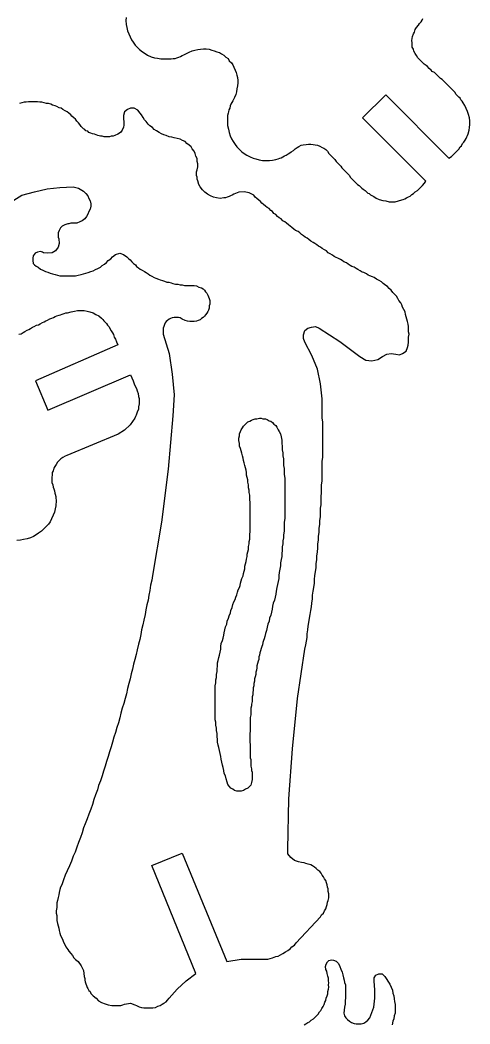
# Model space of a CAD drawing. Extents: x 2 to 225, y 2 to 117.
# Drawn here: x 203.87 to 224.71, y 28.96 to 75.49 of the extents above; entities that cross this region are included whole.
import ezdxf

# ---------------------------------------------------------------- set-up
doc = ezdxf.new("R2010")
doc.units = 0
doc.layers.add('DEFAULT_LAYER', color=1, linetype='CONTINUOUS')

msp = doc.modelspace()

# ---------------------------------------------------------------- linework, layer by layer
at = {"layer": 'DEFAULT_LAYER'}
for points in [[(208.791, 75.612), (208.772, 75.473), (208.791, 75.295), (208.811, 75.157), (208.851, 74.998), (208.91, 74.859), (208.97, 74.721), (209.029, 74.582), (209.108, 74.463), (209.207, 74.325), (209.306, 74.226), (209.405, 74.127), (209.544, 74.028), (209.663, 73.948), (209.782, 73.869), (209.94, 73.79), (210.098, 73.75), (210.237, 73.731), (210.395, 73.691), (210.554, 73.691), (210.712, 73.691), (210.792, 73.691), (210.871, 73.691), (210.97, 73.711), (211.049, 73.711), (211.128, 73.75), (211.227, 73.77), (211.306, 73.81), (211.386, 73.849), (211.465, 73.889), (211.544, 73.929), (211.703, 74.008), (211.841, 74.067), (211.96, 74.107), (212.099, 74.127), (212.237, 74.146), (212.376, 74.166), (212.495, 74.166), (212.633, 74.146), (212.752, 74.107), (212.871, 74.067), (212.99, 74.028), (213.109, 73.988), (213.208, 73.929), (213.307, 73.869), (213.406, 73.77), (213.505, 73.711), (213.564, 73.612), (213.663, 73.513), (213.723, 73.414), (213.782, 73.315), (213.841, 73.176), (213.881, 73.057), (213.921, 72.938), (213.94, 72.839), (213.96, 72.701), (213.96, 72.582), (213.94, 72.443), (213.921, 72.305), (213.901, 72.166), (213.861, 72.047), (213.802, 71.909), (213.723, 71.75), (213.683, 71.671), (213.643, 71.592), (213.604, 71.513), (213.584, 71.413), (213.544, 71.334), (213.525, 71.235), (213.505, 71.176), (213.485, 71.077), (213.485, 70.998), (213.485, 70.918), (213.485, 70.76), (213.485, 70.601), (213.525, 70.443), (213.564, 70.285), (213.604, 70.126), (213.663, 69.988), (213.742, 69.869), (213.841, 69.73), (213.921, 69.611), (214.02, 69.512), (214.139, 69.393), (214.257, 69.314), (214.376, 69.235), (214.535, 69.156), (214.673, 69.096), (214.792, 69.057), (214.951, 69.017), (215.109, 68.978), (215.267, 68.978), (215.426, 68.978), (215.564, 68.997), (215.723, 69.037), (215.822, 69.057), (215.901, 69.096), (215.961, 69.116), (216.04, 69.156), (216.119, 69.195), (216.198, 69.235), (216.297, 69.294), (216.376, 69.334), (216.436, 69.393), (216.535, 69.453), (216.614, 69.532), (216.713, 69.591), (216.792, 69.631), (216.891, 69.69), (216.99, 69.71), (217.129, 69.73), (217.228, 69.75), (217.347, 69.75), (217.446, 69.73), (217.545, 69.71), (217.644, 69.69), (217.763, 69.651), (217.862, 69.591), (217.941, 69.552), (218.04, 69.492), (218.119, 69.413), (218.179, 69.314), (218.258, 69.235), (218.317, 69.176), (218.397, 69.096), (218.456, 69.037), (218.515, 68.938), (218.575, 68.879), (218.654, 68.799), (218.733, 68.72), (218.773, 68.641), (218.852, 68.562), (218.911, 68.502), (218.991, 68.423), (219.05, 68.364), (219.129, 68.284), (219.169, 68.205), (219.228, 68.146), (219.308, 68.067), (219.367, 68.007), (219.426, 67.948), (219.506, 67.868), (219.585, 67.829), (219.644, 67.769), (219.704, 67.71), (219.763, 67.651), (219.862, 67.591), (219.921, 67.532), (219.981, 67.472), (220.04, 67.453), (220.1, 67.393), (220.258, 67.314), (220.377, 67.235), (220.516, 67.175), (220.674, 67.136), (220.813, 67.116), (220.971, 67.076), (221.09, 67.076), (221.248, 67.076), (221.407, 67.116), (221.565, 67.156), (221.625, 67.175), (221.704, 67.215), (221.783, 67.255), (221.862, 67.294), (221.942, 67.334), (222.021, 67.413), (222.1, 67.453), (222.179, 67.532), (222.278, 67.591), (222.357, 67.67), (222.437, 67.75), (222.516, 67.829), (222.615, 67.928), (222.674, 68.027), (219.743, 70.958), (220.813, 72.027), (223.744, 69.096), (223.863, 69.176), (223.942, 69.255), (224.041, 69.354), (224.12, 69.433), (224.199, 69.512), (224.259, 69.611), (224.318, 69.671), (224.377, 69.77), (224.437, 69.829), (224.496, 69.928), (224.536, 70.007), (224.576, 70.087), (224.595, 70.146), (224.635, 70.225), (224.675, 70.384), (224.694, 70.522), (224.714, 70.661), (224.714, 70.819), (224.694, 70.958), (224.655, 71.116), (224.595, 71.255), (224.536, 71.394), (224.476, 71.532), (224.397, 71.651), (224.358, 71.73), (224.298, 71.79), (224.259, 71.869), (224.199, 71.928), (224.14, 71.988), (224.08, 72.047), (224.021, 72.146), (223.962, 72.206), (223.902, 72.265), (223.843, 72.324), (223.764, 72.404), (223.704, 72.463), (223.645, 72.523), (223.565, 72.602), (223.506, 72.661), (223.427, 72.74), (223.348, 72.78), (223.268, 72.859), (223.209, 72.919), (223.13, 72.998), (223.07, 73.057), (222.971, 73.117), (222.912, 73.176), (222.833, 73.255), (222.753, 73.335), (222.694, 73.394), (222.595, 73.453), (222.536, 73.513), (222.456, 73.592), (222.377, 73.671), (222.298, 73.75), (222.239, 73.849), (222.179, 73.948), (222.12, 74.047), (222.1, 74.146), (222.041, 74.246), (222.041, 74.364), (222.041, 74.444), (222.021, 74.543), (222.041, 74.642), (222.06, 74.741), (222.1, 74.859), (222.14, 74.939), (222.179, 75.058), (222.239, 75.157), (222.338, 75.256), (222.377, 75.335), (222.456, 75.414), (222.496, 75.493), (222.536, 75.572)], [(203.586, 67.147), (203.951, 67.371), (204.539, 67.539), (205.127, 67.679), (205.715, 67.735), (206.331, 67.763), (206.583, 67.707), (206.807, 67.567), (206.919, 67.455), (207.003, 67.343), (207.059, 67.231), (207.115, 67.119), (207.143, 66.979), (207.143, 66.867), (207.115, 66.727), (207.059, 66.615), (207.003, 66.503), (206.947, 66.391), (206.863, 66.279), (206.751, 66.195), (206.639, 66.139), (206.499, 66.083), (206.359, 66.083), (206.219, 66.083), (206.135, 66.055), (206.079, 66.055), (205.939, 65.999), (205.827, 65.943), (205.743, 65.859), (205.687, 65.747), (205.631, 65.634), (205.631, 65.494), (205.631, 65.438), (205.659, 65.354), (205.687, 65.13), (205.631, 64.962), (205.519, 64.794), (205.351, 64.71), (205.155, 64.682), (204.959, 64.71), (204.903, 64.738), (204.819, 64.766), (204.679, 64.738), (204.567, 64.682), (204.483, 64.57), (204.455, 64.458), (204.455, 64.346), (204.483, 64.206), (204.539, 64.15), (204.623, 64.094), (204.707, 64.038), (204.819, 63.954), (204.931, 63.898), (205.043, 63.842), (205.155, 63.814), (205.267, 63.758), (205.379, 63.73), (205.491, 63.702), (205.603, 63.674), (205.715, 63.646), (205.855, 63.646), (205.967, 63.646), (206.079, 63.646), (206.219, 63.646), (206.331, 63.646), (206.443, 63.646), (206.555, 63.674), (206.695, 63.702), (206.807, 63.73), (206.919, 63.758), (207.031, 63.786), (207.143, 63.842), (207.255, 63.87), (207.367, 63.926), (207.48, 63.982), (207.592, 64.038), (207.676, 64.122), (207.788, 64.178), (207.872, 64.262), (207.956, 64.346), (208.068, 64.43), (208.152, 64.514), (208.292, 64.626), (208.488, 64.682), (208.656, 64.626), (208.824, 64.514), (208.908, 64.43), (208.964, 64.374), (209.048, 64.29), (209.132, 64.206), (209.216, 64.15), (209.272, 64.066), (209.356, 64.01), (209.44, 63.954), (209.524, 63.898), (209.636, 63.842), (209.72, 63.786), (209.804, 63.73), (209.888, 63.674), (209.972, 63.618), (210.084, 63.562), (210.168, 63.534), (210.28, 63.478), (210.364, 63.45), (210.476, 63.422), (210.56, 63.394), (210.672, 63.338), (210.756, 63.338), (210.868, 63.31), (210.952, 63.282), (211.065, 63.254), (211.177, 63.254), (211.289, 63.226), (211.373, 63.226), (211.485, 63.198), (211.597, 63.198), (211.709, 63.198), (211.821, 63.198), (211.933, 63.198), (212.045, 63.17), (212.157, 63.114), (212.269, 63.086), (212.353, 63.03), (212.409, 62.974), (212.465, 62.89), (212.521, 62.834), (212.577, 62.75), (212.605, 62.666), (212.633, 62.582), (212.661, 62.498), (212.661, 62.414), (212.661, 62.33), (212.633, 62.246), (212.633, 62.134), (212.605, 62.049), (212.577, 61.993), (212.521, 61.909), (212.465, 61.825), (212.409, 61.769), (212.353, 61.713), (212.269, 61.657), (212.213, 61.601), (212.129, 61.573), (212.045, 61.545), (211.933, 61.517), (211.849, 61.517), (211.737, 61.517), (211.625, 61.545), (211.513, 61.573), (211.373, 61.629), (211.289, 61.685), (211.205, 61.713), (211.121, 61.713), (211.008, 61.713), (210.924, 61.685), (210.84, 61.657), (210.784, 61.629), (210.7, 61.573), (210.644, 61.517), (210.588, 61.461), (210.56, 61.377), (210.532, 61.293), (210.504, 61.209), (210.504, 61.125), (210.504, 61.041), (210.504, 60.929), (210.784, 60.033), (210.924, 59.081), (211.008, 58.128), (210.952, 57.148), (210.728, 54.683), (210.42, 52.219), (210, 49.754), (209.972, 49.53), (209.916, 49.306), (209.888, 49.054), (209.832, 48.83), (209.804, 48.606), (209.748, 48.382), (209.692, 48.158), (209.664, 47.934), (209.608, 47.682), (209.552, 47.457), (209.496, 47.233), (209.468, 47.009), (209.412, 46.785), (209.356, 46.561), (209.3, 46.309), (209.244, 46.085), (209.188, 45.861), (209.132, 45.637), (209.076, 45.413), (209.02, 45.189), (208.964, 44.965), (208.908, 44.741), (208.852, 44.517), (208.796, 44.265), (208.74, 44.04), (208.684, 43.816), (208.6, 43.592), (208.544, 43.368), (208.488, 43.144), (208.432, 42.92), (208.348, 42.696), (208.292, 42.472), (208.208, 42.248), (208.152, 42.024), (208.096, 41.8), (208.012, 41.576), (207.956, 41.352), (207.872, 41.128), (207.816, 40.904), (207.732, 40.68), (207.676, 40.455), (207.592, 40.231), (207.508, 40.007), (207.452, 39.811), (207.367, 39.587), (207.283, 39.363), (207.227, 39.139), (207.143, 38.915), (207.059, 38.691), (206.975, 38.467), (206.891, 38.243), (206.807, 38.047), (206.751, 37.823), (206.667, 37.599), (206.583, 37.375), (206.499, 37.151), (206.415, 36.927), (206.331, 36.73), (206.247, 36.506), (206.163, 36.282), (206.051, 36.058), (205.967, 35.862), (205.883, 35.638), (205.799, 35.414), (205.743, 35.302), (205.715, 35.19), (205.687, 35.05), (205.659, 34.938), (205.631, 34.826), (205.603, 34.686), (205.575, 34.574), (205.575, 34.462), (205.575, 34.35), (205.547, 34.21), (205.547, 34.098), (205.575, 33.986), (205.575, 33.874), (205.575, 33.762), (205.603, 33.622), (205.631, 33.51), (205.659, 33.398), (205.687, 33.286), (205.715, 33.173), (205.743, 33.061), (205.799, 32.949), (205.855, 32.837), (205.883, 32.753), (205.939, 32.641), (205.995, 32.529), (206.079, 32.417), (206.135, 32.333), (206.219, 32.221), (206.303, 32.137), (206.359, 32.025), (206.443, 31.941), (206.555, 31.857), (206.695, 31.661), (206.807, 31.437), (206.835, 31.157), (206.863, 31.073), (206.863, 30.989), (206.891, 30.905), (206.919, 30.821), (206.947, 30.737), (206.975, 30.653), (207.003, 30.597), (207.059, 30.513), (207.115, 30.457), (207.143, 30.373), (207.199, 30.317), (207.255, 30.261), (207.395, 30.149), (207.508, 30.037), (207.648, 29.953), (207.816, 29.897), (207.956, 29.841), (208.124, 29.813), (208.208, 29.813), (208.292, 29.813), (208.376, 29.813), (208.46, 29.813), (208.544, 29.813), (208.628, 29.841), (208.712, 29.869), (208.796, 29.897), (208.992, 29.925), (209.188, 29.841), (209.272, 29.813), (209.384, 29.757), (209.496, 29.729), (209.608, 29.701), (209.692, 29.701), (209.804, 29.701), (209.916, 29.701), (210.028, 29.701), (210.14, 29.729), (210.252, 29.785), (210.364, 29.813), (210.448, 29.869), (210.532, 29.925), (210.644, 29.981), (210.7, 30.065), (210.784, 30.149), (211.149, 30.569), (211.569, 30.961), (212.017, 31.297), (209.972, 36.31), (211.373, 36.87), (213.445, 31.857), (214.117, 31.969), (214.818, 31.969), (214.958, 31.969), (215.07, 31.969), (215.21, 31.969), (215.35, 31.969), (215.462, 31.997), (215.574, 32.025), (215.714, 32.081), (215.826, 32.109), (215.938, 32.165), (216.05, 32.221), (216.162, 32.305), (216.274, 32.361), (216.386, 32.445), (216.47, 32.529), (216.582, 32.613), (216.666, 32.725), (216.666, 32.725), (217.786, 33.93), (217.842, 34.014), (217.926, 34.098), (217.982, 34.21), (218.038, 34.294), (218.066, 34.406), (218.094, 34.49), (218.122, 34.602), (218.15, 34.686), (218.178, 34.798), (218.178, 34.91), (218.178, 34.994), (218.15, 35.106), (218.15, 35.218), (218.122, 35.302), (218.094, 35.414), (218.066, 35.498), (218.038, 35.61), (217.982, 35.694), (217.926, 35.778), (217.87, 35.862), (217.814, 35.946), (217.758, 36.03), (217.674, 36.086), (217.59, 36.17), (217.506, 36.226), (217.422, 36.282), (217.338, 36.338), (217.226, 36.366), (217.114, 36.394), (217.03, 36.422), (216.918, 36.45), (216.778, 36.478), (216.582, 36.534), (216.414, 36.674), (216.274, 36.842), (216.274, 37.039), (216.33, 39.391), (216.498, 41.716), (216.722, 44.04), (217.058, 46.337), (217.114, 46.533), (217.142, 46.701), (217.17, 46.869), (217.17, 47.037), (217.198, 47.233), (217.226, 47.401), (217.254, 47.569), (217.282, 47.766), (217.31, 47.934), (217.338, 48.13), (217.366, 48.298), (217.394, 48.466), (217.422, 48.662), (217.422, 48.83), (217.45, 49.026), (217.478, 49.194), (217.506, 49.39), (217.506, 49.558), (217.534, 49.754), (217.562, 49.922), (217.59, 50.118), (217.59, 50.286), (217.618, 50.482), (217.618, 50.65), (217.646, 50.846), (217.674, 51.014), (217.674, 51.21), (217.702, 51.379), (217.702, 51.575), (217.73, 51.743), (217.73, 51.939), (217.758, 52.107), (217.758, 52.303), (217.786, 52.471), (217.786, 52.667), (217.786, 52.863), (217.814, 53.031), (217.814, 53.227), (217.814, 53.395), (217.842, 53.591), (217.842, 53.759), (217.842, 53.955), (217.87, 54.123), (217.87, 54.319), (217.87, 54.487), (217.87, 54.683), (217.87, 54.851), (217.87, 55.048), (217.898, 55.216), (217.898, 55.412), (217.898, 55.58), (217.898, 55.776), (217.898, 55.944), (217.898, 56.14), (217.898, 56.308), (217.898, 56.504), (217.898, 56.672), (217.898, 56.868), (217.87, 57.036), (217.87, 57.204), (217.87, 57.4), (217.87, 57.568), (217.87, 57.736), (217.87, 57.932), (217.786, 58.633), (217.646, 59.305), (217.394, 59.949), (217.058, 60.565), (217.002, 60.733), (217.002, 60.901), (217.058, 61.097), (217.198, 61.209), (217.366, 61.265), (217.562, 61.293), (217.73, 61.209), (218.683, 60.593), (219.607, 59.893), (219.887, 59.725), (220.167, 59.697), (220.447, 59.753), (220.671, 59.893), (220.867, 60.005), (221.063, 60.033), (221.287, 60.005), (221.455, 59.977), (221.595, 60.033), (221.763, 60.145), (221.819, 60.313), (221.848, 60.425), (221.876, 60.565), (221.876, 60.677), (221.876, 60.789), (221.904, 60.929), (221.876, 61.041), (221.876, 61.153), (221.876, 61.293), (221.848, 61.405), (221.819, 61.517), (221.791, 61.629), (221.763, 61.741), (221.735, 61.853), (221.707, 61.965), (221.651, 62.077), (221.595, 62.19), (221.567, 62.302), (221.511, 62.386), (221.427, 62.498), (221.371, 62.582), (221.315, 62.694), (221.231, 62.778), (221.147, 62.862), (221.063, 62.974), (220.979, 63.058), (220.895, 63.142), (220.811, 63.198), (220.699, 63.282), (220.615, 63.366), (220.503, 63.422), (220.391, 63.478), (220.279, 63.562), (220.195, 63.59), (220.083, 63.646), (219.999, 63.674), (219.915, 63.73), (219.803, 63.786), (219.719, 63.814), (219.635, 63.87), (219.523, 63.926), (219.439, 63.982), (219.355, 64.038), (219.243, 64.066), (219.159, 64.122), (219.075, 64.178), (218.991, 64.234), (218.879, 64.29), (218.795, 64.346), (218.711, 64.402), (218.599, 64.458), (218.515, 64.486), (218.431, 64.542), (218.347, 64.598), (218.235, 64.654), (218.15, 64.71), (218.066, 64.794), (217.982, 64.85), (217.87, 64.906), (217.786, 64.962), (217.702, 65.018), (217.618, 65.074), (217.534, 65.13), (217.45, 65.186), (217.338, 65.242), (217.254, 65.326), (217.17, 65.382), (217.086, 65.438), (217.002, 65.494), (216.918, 65.55), (216.834, 65.634), (216.75, 65.691), (216.638, 65.747), (216.554, 65.803), (216.47, 65.887), (216.386, 65.943), (216.302, 65.999), (216.218, 66.083), (216.134, 66.139), (216.05, 66.195), (215.966, 66.279), (215.882, 66.335), (215.798, 66.391), (215.714, 66.475), (215.63, 66.531), (215.574, 66.615), (215.49, 66.671), (215.406, 66.755), (215.322, 66.811), (215.238, 66.867), (215.154, 66.951), (215.07, 67.007), (215.014, 67.091), (214.93, 67.147), (214.846, 67.231), (214.762, 67.287), (214.706, 67.371), (214.481, 67.483), (214.257, 67.539), (214.005, 67.511), (213.781, 67.427), (213.697, 67.371), (213.613, 67.343), (213.557, 67.315), (213.473, 67.287), (213.389, 67.259), (213.305, 67.259), (213.137, 67.231), (212.969, 67.259), (212.829, 67.287), (212.689, 67.343), (212.549, 67.427), (212.437, 67.511), (212.325, 67.623), (212.213, 67.763), (212.157, 67.875), (212.101, 68.043), (212.073, 68.127), (212.073, 68.211), (212.045, 68.295), (212.045, 68.379), (212.045, 68.463), (212.073, 68.547), (212.101, 68.687), (212.101, 68.827), (212.073, 68.939), (212.073, 69.079), (212.017, 69.191), (211.989, 69.304), (211.933, 69.416), (211.849, 69.528), (211.793, 69.612), (211.709, 69.696), (211.597, 69.78), (211.513, 69.864), (211.401, 69.92), (211.289, 69.976), (211.149, 70.004), (211.008, 70.032), (210.896, 70.06), (210.784, 70.088), (210.644, 70.144), (210.532, 70.172), (210.42, 70.228), (210.308, 70.284), (210.196, 70.368), (210.084, 70.424), (210, 70.508), (209.888, 70.592), (209.804, 70.676), (209.72, 70.788), (209.636, 70.872), (209.58, 70.984), (209.496, 71.096), (209.44, 71.18), (209.328, 71.32), (209.16, 71.404), (208.992, 71.404), (208.852, 71.348), (208.712, 71.236), (208.656, 71.068), (208.656, 70.9), (208.684, 70.788), (208.684, 70.704), (208.684, 70.62), (208.656, 70.536), (208.6, 70.396), (208.516, 70.284), (208.404, 70.2), (208.264, 70.144), (208.18, 70.116), (208.096, 70.116), (208.012, 70.088), (207.928, 70.088), (207.844, 70.088), (207.76, 70.088), (207.676, 70.116), (207.592, 70.116), (207.48, 70.144), (207.395, 70.172), (207.311, 70.2), (207.227, 70.228), (207.143, 70.256), (207.059, 70.284), (207.003, 70.34), (206.919, 70.368), (206.863, 70.424), (206.807, 70.452), (206.695, 70.564), (206.639, 70.648), (206.583, 70.732), (206.499, 70.816), (206.443, 70.9), (206.359, 70.956), (206.275, 71.04), (206.219, 71.096), (206.135, 71.18), (206.051, 71.236), (205.967, 71.292), (205.855, 71.348), (205.771, 71.404), (205.687, 71.432), (205.575, 71.488), (205.491, 71.516), (205.379, 71.544), (205.295, 71.6), (205.183, 71.628), (205.099, 71.628), (204.987, 71.656), (204.875, 71.684), (204.791, 71.684), (204.679, 71.712), (204.567, 71.712), (204.483, 71.712), (204.371, 71.712), (204.259, 71.712), (204.147, 71.684), (204.063, 71.684), (203.951, 71.656), (203.839, 71.628)], [(203.817, 60.937), (203.916, 60.957), (204.015, 61.017), (204.094, 61.056), (204.193, 61.116), (204.272, 61.155), (204.351, 61.195), (204.451, 61.254), (204.53, 61.294), (204.629, 61.353), (204.728, 61.373), (204.807, 61.413), (204.906, 61.472), (204.985, 61.512), (205.064, 61.551), (205.144, 61.591), (205.243, 61.65), (205.342, 61.67), (205.421, 61.71), (205.5, 61.749), (205.579, 61.789), (205.678, 61.809), (205.738, 61.829), (205.817, 61.868), (205.916, 61.888), (205.995, 61.928), (206.074, 61.928), (206.233, 61.967), (206.391, 62.007), (206.53, 62.027), (206.688, 62.027), (206.847, 62.027), (206.985, 62.007), (207.104, 61.967), (207.263, 61.928), (207.382, 61.848), (207.52, 61.789), (207.639, 61.67), (207.698, 61.611), (207.758, 61.551), (207.817, 61.492), (207.877, 61.432), (207.916, 61.353), (207.996, 61.274), (208.035, 61.195), (208.095, 61.096), (208.154, 60.997), (208.194, 60.918), (208.233, 60.799), (208.293, 60.7), (208.332, 60.581), (208.392, 60.442), (204.589, 58.779), (205.163, 57.412), (208.986, 59.056), (209.045, 58.917), (209.105, 58.779), (209.164, 58.64), (209.204, 58.521), (209.263, 58.422), (209.303, 58.303), (209.342, 58.185), (209.362, 58.046), (209.382, 57.947), (209.382, 57.828), (209.382, 57.709), (209.362, 57.571), (209.362, 57.452), (209.303, 57.313), (209.243, 57.174), (209.223, 57.115), (209.184, 57.036), (208.966, 56.739), (208.708, 56.481), (208.411, 56.303), (206.035, 55.313), (205.956, 55.273), (205.857, 55.214), (205.758, 55.154), (205.678, 55.075), (205.599, 54.996), (205.54, 54.897), (205.48, 54.798), (205.441, 54.719), (205.401, 54.6), (205.362, 54.521), (205.362, 54.402), (205.342, 54.303), (205.342, 54.184), (205.342, 54.065), (205.381, 53.946), (205.401, 53.847), (205.441, 53.768), (205.461, 53.669), (205.48, 53.57), (205.5, 53.511), (205.52, 53.412), (205.52, 53.332), (205.54, 53.233), (205.54, 53.154), (205.52, 53.055), (205.52, 52.976), (205.5, 52.837), (205.461, 52.679), (205.401, 52.54), (205.322, 52.382), (205.263, 52.243), (205.183, 52.124), (205.064, 52.006), (204.965, 51.907), (204.866, 51.807), (204.728, 51.708), (204.609, 51.629), (204.49, 51.55), (204.351, 51.491), (204.193, 51.451), (204.035, 51.411), (203.896, 51.392), (203.718, 51.372)], [(217.028, 28.923), (217.107, 28.963), (217.206, 29.022), (217.285, 29.062), (217.364, 29.141), (217.463, 29.201), (217.523, 29.26), (217.602, 29.339), (217.681, 29.418), (217.74, 29.518), (217.8, 29.577), (217.859, 29.676), (217.919, 29.775), (217.958, 29.854), (217.998, 29.973), (218.038, 30.052), (218.057, 30.151), (218.097, 30.27), (218.137, 30.349), (218.137, 30.468), (218.156, 30.567), (218.176, 30.666), (218.156, 30.765), (218.176, 30.864), (218.156, 30.963), (218.156, 31.082), (218.137, 31.181), (218.097, 31.3), (218.077, 31.399), (218.038, 31.478), (218.018, 31.617), (218.057, 31.736), (218.117, 31.835), (218.176, 31.894), (218.295, 31.934), (218.394, 31.914), (218.513, 31.874), (218.572, 31.815), (218.632, 31.755), (218.691, 31.617), (218.731, 31.498), (218.79, 31.359), (218.83, 31.241), (218.85, 31.102), (218.889, 30.983), (218.909, 30.884), (218.949, 30.765), (218.949, 30.646), (218.949, 30.528), (218.949, 30.409), (218.949, 30.29), (218.949, 30.171), (218.929, 30.032), (218.929, 29.874), (218.909, 29.735), (218.889, 29.597), (218.869, 29.458), (218.909, 29.339), (218.968, 29.24), (219.048, 29.161), (219.127, 29.082), (219.226, 29.022), (219.345, 28.983), (219.444, 28.963), (219.562, 28.963), (219.681, 28.963), (219.8, 29.003), (219.899, 29.062), (219.978, 29.141), (220.077, 29.24), (220.117, 29.359), (220.256, 29.735), (220.315, 30.151), (220.315, 30.547), (220.275, 30.943), (220.275, 31.102), (220.355, 31.221), (220.493, 31.28), (220.652, 31.28), (220.771, 31.161), (221.008, 30.805), (221.068, 30.666), (221.127, 30.528), (221.147, 30.389), (221.186, 30.27), (221.206, 30.131), (221.226, 29.993), (221.246, 29.854), (221.246, 29.735), (221.246, 29.617), (221.246, 29.458), (221.206, 29.339), (221.186, 29.201), (221.147, 29.082), (221.107, 28.923)]]:
    msp.add_lwpolyline(points, dxfattribs=at)
msp.add_lwpolyline([(214.621, 40.427), (214.621, 40.287), (214.593, 40.147), (214.565, 40.035), (214.481, 39.951), (214.425, 39.895), (214.313, 39.839), (214.229, 39.783), (214.117, 39.755), (214.033, 39.755), (213.921, 39.755), (213.809, 39.783), (213.725, 39.839), (213.641, 39.895), (213.557, 39.979), (213.501, 40.063), (213.473, 40.175), (213.417, 40.315), (213.389, 40.455), (213.333, 40.568), (213.305, 40.708), (213.277, 40.848), (213.249, 40.96), (213.221, 41.1), (213.193, 41.24), (213.165, 41.352), (213.137, 41.492), (213.109, 41.632), (213.081, 41.772), (213.053, 41.884), (213.025, 42.024), (213.025, 42.164), (212.997, 42.276), (212.997, 42.416), (212.969, 42.556), (212.969, 42.668), (212.941, 42.808), (212.941, 42.948), (212.913, 43.06), (212.913, 43.2), (212.913, 43.34), (212.913, 43.452), (212.913, 43.592), (212.913, 43.732), (212.913, 43.844), (212.913, 43.984), (212.913, 44.125), (212.913, 44.237), (212.913, 44.377), (212.913, 44.517), (212.913, 44.629), (212.941, 44.769), (212.941, 44.909), (212.969, 45.021), (212.969, 45.161), (212.997, 45.301), (212.997, 45.413), (213.025, 45.553), (213.025, 45.693), (213.053, 45.805), (213.081, 45.945), (213.109, 46.057), (213.137, 46.197), (213.165, 46.337), (213.165, 46.449), (213.193, 46.589), (213.249, 46.729), (213.277, 46.841), (213.305, 46.981), (213.333, 47.093), (213.361, 47.233), (213.389, 47.373), (213.445, 47.485), (213.473, 47.625), (213.529, 47.766), (213.557, 47.878), (213.613, 48.018), (213.641, 48.13), (213.697, 48.27), (213.725, 48.41), (213.781, 48.522), (213.837, 48.634), (213.865, 48.746), (213.921, 48.858), (213.949, 48.97), (213.977, 49.082), (214.033, 49.194), (214.061, 49.278), (214.089, 49.39), (214.117, 49.502), (214.145, 49.614), (214.201, 49.726), (214.229, 49.838), (214.257, 49.95), (214.285, 50.062), (214.285, 50.174), (214.313, 50.286), (214.341, 50.398), (214.369, 50.51), (214.397, 50.622), (214.397, 50.734), (214.425, 50.846), (214.453, 50.958), (214.453, 51.098), (214.481, 51.21), (214.481, 51.323), (214.509, 51.435), (214.509, 51.547), (214.509, 51.659), (214.537, 51.771), (214.537, 51.883), (214.537, 51.995), (214.537, 52.107), (214.537, 52.219), (214.537, 52.331), (214.537, 52.443), (214.537, 52.583), (214.537, 52.695), (214.537, 52.807), (214.537, 52.919), (214.537, 53.031), (214.537, 53.143), (214.509, 53.255), (214.509, 53.367), (214.509, 53.479), (214.481, 53.591), (214.481, 53.703), (214.453, 53.815), (214.453, 53.955), (214.425, 54.067), (214.425, 54.179), (214.397, 54.291), (214.369, 54.403), (214.369, 54.515), (214.341, 54.627), (214.313, 54.739), (214.285, 54.851), (214.257, 54.964), (214.229, 55.076), (214.201, 55.188), (214.173, 55.3), (214.145, 55.412), (214.117, 55.524), (214.089, 55.636), (214.033, 55.748), (214.033, 55.86), (214.005, 56), (214.005, 56.112), (214.033, 56.224), (214.033, 56.308), (214.089, 56.42), (214.117, 56.504), (214.173, 56.588), (214.229, 56.672), (214.285, 56.728), (214.369, 56.812), (214.425, 56.868), (214.509, 56.896), (214.593, 56.952), (214.678, 56.98), (214.762, 57.008), (214.846, 57.008), (214.958, 57.036), (215.042, 57.036), (215.126, 57.008), (215.238, 57.008), (215.322, 56.98), (215.406, 56.924), (215.49, 56.896), (215.574, 56.84), (215.63, 56.756), (215.714, 56.7), (215.77, 56.616), (215.826, 56.504), (215.882, 56.42), (215.938, 56.308), (215.966, 56.168), (215.994, 56.028), (215.994, 55.888), (216.022, 55.72), (216.022, 55.58), (216.05, 55.44), (216.05, 55.3), (216.078, 55.16), (216.078, 54.992), (216.078, 54.851), (216.106, 54.711), (216.106, 54.571), (216.106, 54.431), (216.134, 54.263), (216.134, 54.123), (216.134, 53.983), (216.134, 53.843), (216.134, 53.703), (216.134, 53.535), (216.134, 53.395), (216.134, 53.255), (216.134, 53.115), (216.134, 52.947), (216.134, 52.807), (216.134, 52.667), (216.134, 52.527), (216.134, 52.387), (216.106, 52.219), (216.106, 52.079), (216.106, 51.939), (216.106, 51.799), (216.078, 51.631), (216.078, 51.491), (216.05, 51.351), (216.05, 51.21), (216.022, 51.07), (216.022, 50.902), (215.994, 50.762), (215.994, 50.622), (215.966, 50.482), (215.938, 50.342), (215.938, 50.202), (215.91, 50.034), (215.882, 49.894), (215.854, 49.754), (215.854, 49.614), (215.826, 49.474), (215.798, 49.334), (215.77, 49.194), (215.742, 49.026), (215.714, 48.886), (215.686, 48.746), (215.658, 48.606), (215.602, 48.466), (215.574, 48.326), (215.546, 48.186), (215.518, 48.046), (215.49, 47.906), (215.434, 47.766), (215.406, 47.625), (215.35, 47.485), (215.322, 47.345), (215.294, 47.205), (215.238, 47.065), (215.21, 46.925), (215.182, 46.813), (215.154, 46.729), (215.126, 46.645), (215.098, 46.533), (215.07, 46.449), (215.042, 46.365), (215.014, 46.253), (214.986, 46.169), (214.958, 46.057), (214.93, 45.973), (214.93, 45.861), (214.902, 45.777), (214.874, 45.665), (214.846, 45.553), (214.846, 45.469), (214.818, 45.357), (214.79, 45.273), (214.79, 45.161), (214.762, 45.049), (214.734, 44.965), (214.734, 44.853), (214.706, 44.741), (214.706, 44.629), (214.678, 44.545), (214.678, 44.433), (214.65, 44.321), (214.65, 44.209), (214.621, 44.125), (214.621, 44.012), (214.621, 43.9), (214.593, 43.788), (214.593, 43.704), (214.565, 43.592), (214.565, 43.48), (214.565, 43.368), (214.565, 43.284), (214.537, 43.172), (214.537, 43.06), (214.537, 42.948), (214.537, 42.836), (214.537, 42.752), (214.537, 42.64), (214.537, 42.528), (214.509, 42.416), (214.509, 42.332), (214.509, 42.22), (214.509, 42.108), (214.509, 42.024), (214.537, 41.912), (214.537, 41.8), (214.537, 41.716), (214.537, 41.604), (214.537, 41.492), (214.537, 41.408), (214.537, 41.296), (214.565, 41.212), (214.565, 41.1), (214.565, 40.988), (214.565, 40.904), (214.593, 40.792), (214.593, 40.708), (214.621, 40.624), (214.621, 40.512), (214.621, 40.427)], close=True, dxfattribs=at)

doc.saveas('drawing.dxf')
